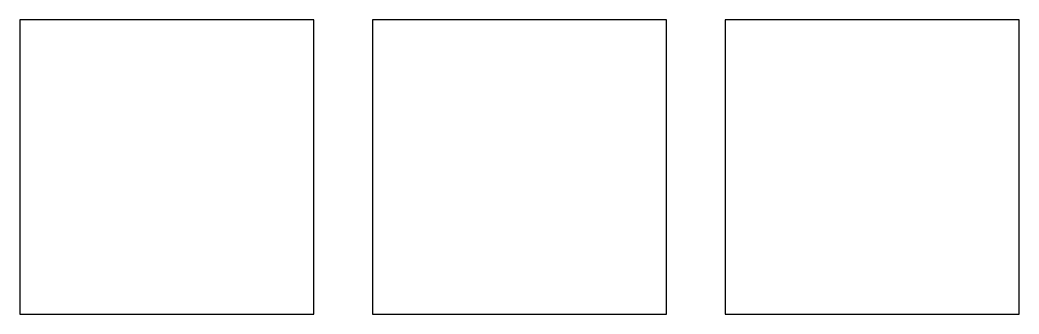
# Model space of a CAD drawing. Header units: millimetres. Extents: x 0 to 85, y 0 to 25.
import ezdxf

# ---------------------------------------------------------------- set-up
doc = ezdxf.new("R2010")
doc.units = ezdxf.units.MM

msp = doc.modelspace()

# ---------------------------------------------------------------- linework, layer by layer
for points in [[(0, 0), (25, 0), (25, 25), (0, 25)], [(30, 0), (55, 0), (55, 25), (30, 25)], [(60, 0), (85, 0), (85, 25), (60, 25)]]:
    msp.add_lwpolyline(points, close=True)

doc.saveas('drawing.dxf')
